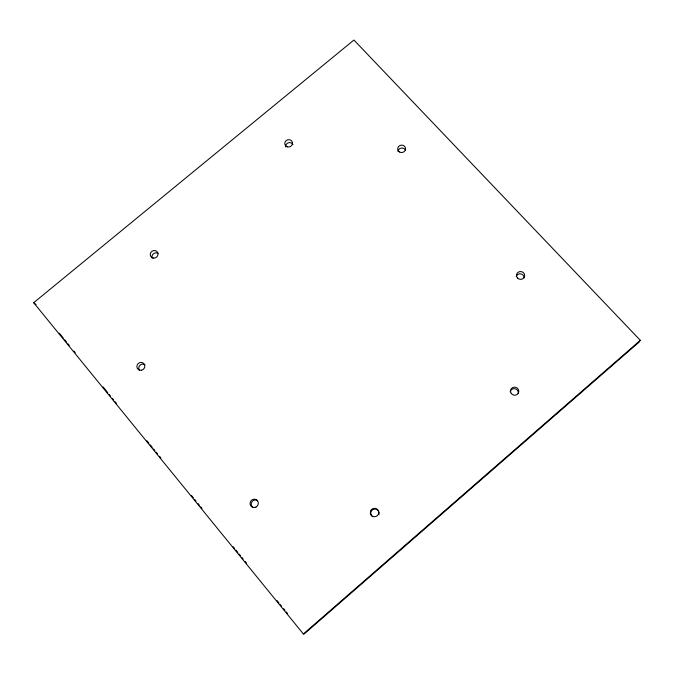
<?xml version="1.0" encoding="UTF-8"?>
<svg xmlns="http://www.w3.org/2000/svg" width="674" height="674" viewBox="0 0 674 674"><rect width="100%" height="100%" fill="white"/><g stroke="black" fill="none" stroke-linecap="round" stroke-linejoin="round"><path stroke-width="1.01" d="M640.3 340.311L639.053 342.122L304.21 633.956L303.359 633.964L33.7 302.702L353.926 40.036L640.3 340.311L303.359 633.964M33.7 302.702L36.084 304.648M59.312 333.183L63.297 338.07M64.628 339.704L66.616 342.148M67.939 343.774L69.27 345.408M73.913 351.112L75.244 352.746M103.122 386.977L107.764 392.681M109.095 394.315L110.418 395.941M112.406 398.393L113.737 400.019M115.069 401.653L116.391 403.279M146.924 440.779L148.912 443.222M150.243 444.848L152.231 447.3M153.554 448.926L154.885 450.561M156.216 452.187L157.539 453.821M159.527 456.264L160.859 457.89M191.391 495.39L193.379 497.833M194.71 499.468L196.033 501.094M198.021 503.537L199.352 505.171M200.684 506.797L202.006 508.432M233.204 546.74L234.527 548.375M235.858 550.001L237.846 552.444M239.169 554.079L240.5 555.705M241.831 557.339L243.154 558.965M245.142 561.417L246.473 563.043M277.006 600.542L278.994 602.986M280.325 604.612L281.648 606.246M283.636 608.689L284.967 610.324M286.298 611.95L287.621 613.584M397.938 151.49A3.918 3.682 -8.3 0 1 405.369 150.007M510.142 391.88A4.137 4.01 18.9 0 1 514.936 388.738A4.137 4.01 18.9 0 1 518.247 393.473M372.587 516.756A4.204 4.17 86.7 0 1 371.298 511.221A4.204 4.17 86.7 0 1 376.656 509.451A4.204 4.17 86.7 0 1 378.881 514.675M252.944 507.581A4.187 4.078 -60.6 0 1 251.992 501.801A4.187 4.078 -60.6 0 1 257.712 500.715M285.709 146.957A3.875 3.623 -17.6 0 1 293.013 144.531M139.535 370.548A4.036 3.833 -42 0 1 145.003 364.701M516.2 276.382A4.078 3.892 7.3 0 1 524.145 277.848M152.24 258.226A3.943 3.707 -32.2 0 1 158.104 253.39M399.429 151.945A3.943 3.699 -8.3 0 0 405.563 149.03A3.943 3.699 -8.3 0 0 399.901 145.542A3.943 3.699 -8.3 0 0 399.429 151.945M511.254 393.431A4.162 4.036 18.8 0 0 518.416 392.984A4.162 4.036 18.8 0 0 514.329 387.146A4.162 4.036 18.8 0 0 511.254 393.431M371.071 510.142A4.229 4.204 87.1 0 0 374.23 516.747A4.229 4.204 87.1 0 0 378.325 510.698A4.229 4.204 87.1 0 0 371.071 510.142M255.901 507.118A4.213 4.103 -60.4 0 0 256.583 499.881A4.213 4.103 -60.4 0 0 250.079 503.031A4.213 4.103 -60.4 0 0 255.901 507.118M141.43 370.237A4.061 3.859 -41.9 0 0 143.975 363.758A4.061 3.859 -41.9 0 0 137.159 365.089A4.061 3.859 -41.9 0 0 141.43 370.237M517.539 278.05A4.103 3.909 7.2 0 0 524.482 276.685A4.103 3.909 7.2 0 0 519.705 271.614A4.103 3.909 7.2 0 0 517.539 278.05M153.68 258.091A3.96 3.724 -32.2 0 0 157.699 252.607A3.96 3.724 -32.2 0 0 150.993 252.228A3.96 3.724 -32.2 0 0 153.68 258.091M287.309 146.839A3.901 3.648 -17.6 0 0 292.465 142.576A3.901 3.648 -17.6 0 0 286.155 140.622A3.901 3.648 -17.6 0 0 287.309 146.839"/></g></svg>
